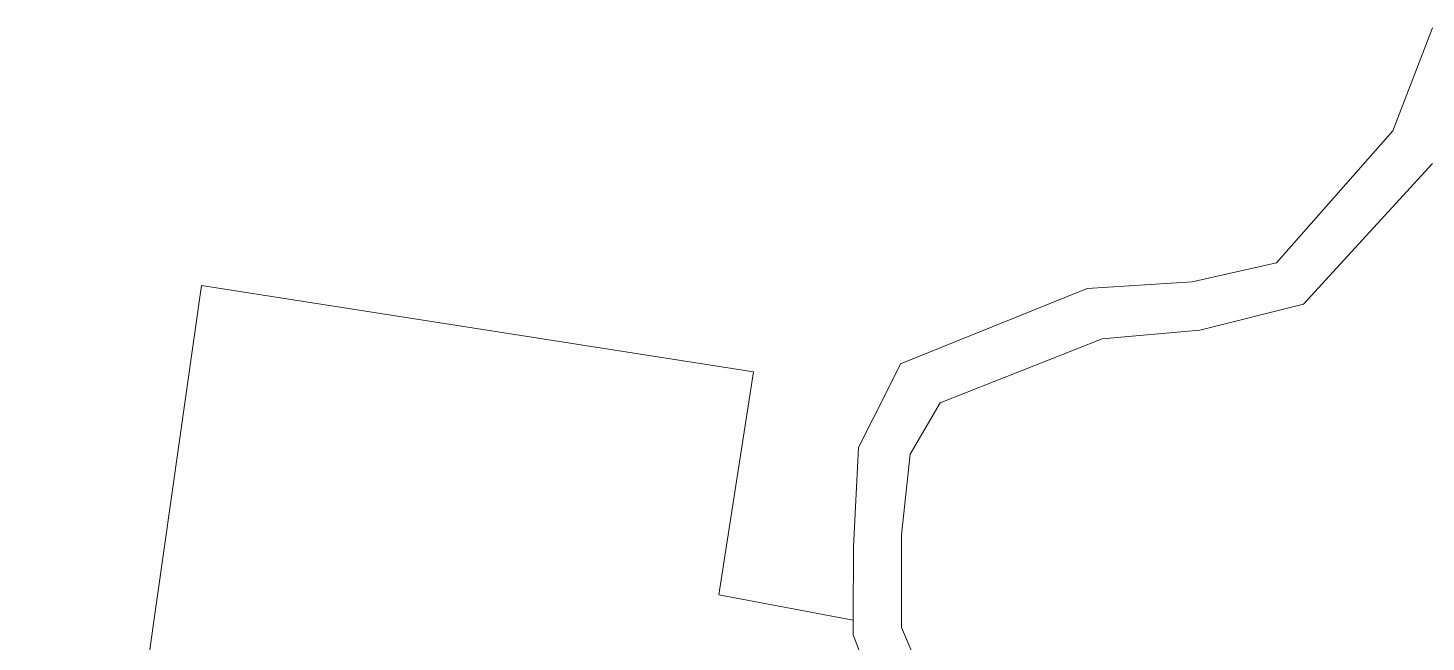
# Model space of a CAD drawing. Header units: metres. Extents: x 260602 to 264090, y 6290146 to 6293524.
# Drawn here: x 262560 to 263386, y 6291819 to 6292182 of the extents above; entities that cross this region are included whole.
import ezdxf

# ---------------------------------------------------------------- set-up
doc = ezdxf.new("R2010")
doc.units = ezdxf.units.M
doc.layers.add('Cadastre Land Parcels_SP_EXT', color=9, linetype='Continuous', lineweight=5)
doc.layers.add('Cadastre Roads_SP_EXT', color=9, linetype='Continuous', lineweight=5)

msp = doc.modelspace()

# ---------------------------------------------------------------- linework, layer by layer
at = {"layer": 'Cadastre Land Parcels_SP_EXT', "linetype": 'Continuous'}
msp.add_lwpolyline([(263297.17, 6291164.86), (263343.73, 6291370.43), (263386.11, 6291549.15), (263377.73, 6291557.38), (263242.02, 6291600.65), (263170.52, 6291672.03), (263118.44, 6291698.83), (263071.96, 6291758.73), (263047.6, 6291823.05), (263047.57, 6291831.82), (262968.25, 6291846.62), (262988.72, 6291978.53), (262988.72, 6291978.53), (262662.28, 6292029.42), (262622.35, 6291747.77), (262691.25, 6291706.07), (262730.21, 6291642.22), (262727.1, 6291613.51), (262764.01, 6291500.67), (262758.38, 6291468.79), (262790.67, 6291464.14), (262559.73, 6291073.58)], dxfattribs=at)
at = {"layer": 'Cadastre Roads_SP_EXT', "linetype": 'Continuous'}
for points in [[(263390.11, 6292181.61), (263366.68, 6292120.77), (263297.92, 6292042.95), (263247.98, 6292031.62), (263185.87, 6292027.66), (263075.65, 6291983.11), (263068.03, 6291967.94), (263050.74, 6291933.66), (263047.71, 6291875.1), (263047.57, 6291831.82), (263047.6, 6291823.05), (263071.96, 6291758.73), (263118.44, 6291698.83), (263170.52, 6291672.03), (263242.02, 6291600.65), (263377.73, 6291557.38), (263386.11, 6291549.15), (263439.58, 6291495.86)], [(263394.28, 6291583.86), (263254.7, 6291629.49), (263187.8, 6291695.32), (263134.99, 6291725.21), (263104.94, 6291760.09), (263076.13, 6291827.42), (263076.09, 6291882.13), (263081.33, 6291929.87), (263099.09, 6291960.16), (263194.78, 6291997.91), (263252.49, 6292003.1), (263313.77, 6292018.48), (263390.03, 6292101.59)]]:
    msp.add_lwpolyline(points, dxfattribs=at)

doc.saveas('drawing.dxf')
